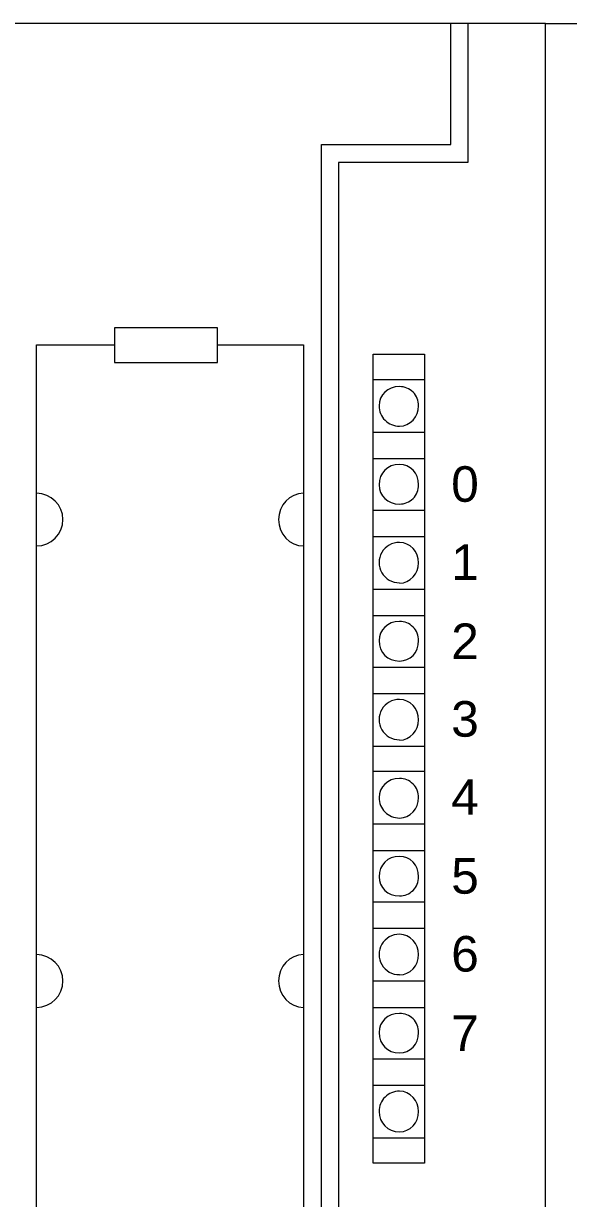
# Model space of a CAD drawing. Header units: millimetres. Extents: x -5035 to 14510, y -7775 to 12.
# Drawn here: x 1340.8 to 1370.5, y -1863.4 to -1799.5 of the extents above; entities that cross this region are included whole.
import ezdxf

# ---------------------------------------------------------------- set-up
doc = ezdxf.new("R2010")
doc.units = ezdxf.units.MM
doc.layers.add('eProC - L2', color=41, linetype='Continuous', lineweight=20)
doc.styles.get("Standard").update_dxf_attribs({"font": 'arial.ttf'})

msp = doc.modelspace()

# ---------------------------------------------------------------- linework, layer by layer
at = {"layer": 'eProC - L2', "lineweight": 9}
for p, q in [((1369.242, -1799.457), (1169.233, -1799.457)), ((1369.242, -1924.457), (1369.242, -1799.457))]:
    msp.add_line(p, q, dxfattribs=at)
at = {"layer": 'eProC - L2', "lineweight": 13}
for p, q in [((1369.242, -1799.457), (1327.924, -1799.457)), ((1364.092, -1806.039), (1364.092, -1799.457)), ((1365.005, -1799.457), (1365.005, -1807.016)), ((1369.242, -1924.457), (1369.242, -1799.457)), ((1357.055, -1917.809), (1357.055, -1806.039)), ((1357.055, -1806.039), (1364.092, -1806.039)), ((1365.005, -1807.016), (1357.968, -1807.016)), ((1357.968, -1807.016), (1357.968, -1916.897)), ((1351.385, -1816.01), (1345.78, -1816.01)), ((1345.78, -1816.01), (1345.78, -1817.9)), ((1351.385, -1817.9), (1351.385, -1816.01)), ((1341.545, -1910.25), (1341.545, -1816.923)), ((1341.545, -1816.923), (1345.78, -1816.923)), ((1351.385, -1816.923), (1356.077, -1816.923)), ((1356.077, -1816.923), (1356.077, -1910.25)), ((1345.78, -1817.9), (1351.385, -1817.9)), ((1359.857, -1861.435), (1359.857, -1817.444)), ((1359.857, -1817.444), (1362.659, -1817.444)), ((1362.659, -1817.444), (1362.659, -1861.435)), ((1359.857, -1818.812), (1362.659, -1818.812)), ((1359.857, -1821.68), (1362.659, -1821.68)), ((1359.857, -1823.114), (1362.659, -1823.114)), ((1359.857, -1825.916), (1362.659, -1825.916)), ((1359.857, -1827.35), (1362.659, -1827.35)), ((1359.857, -1830.218), (1362.659, -1830.218)), ((1359.857, -1831.651), (1362.659, -1831.651)), ((1359.857, -1834.454), (1362.659, -1834.454)), ((1359.857, -1835.888), (1362.659, -1835.888)), ((1359.857, -1838.755), (1362.659, -1838.755)), ((1359.857, -1840.124), (1362.659, -1840.124)), ((1359.857, -1842.991), (1362.659, -1842.991)), ((1359.857, -1844.425), (1362.659, -1844.425)), ((1359.857, -1847.228), (1362.659, -1847.228)), ((1359.857, -1848.661), (1362.659, -1848.661)), ((1359.857, -1851.528), (1362.659, -1851.528)), ((1359.857, -1852.963), (1362.659, -1852.963)), ((1359.857, -1855.765), (1362.659, -1855.765)), ((1359.857, -1857.198), (1362.659, -1857.198)), ((1359.857, -1860.066), (1362.659, -1860.066)), ((1362.659, -1861.435), (1359.857, -1861.435))]:
    msp.add_line(p, q, dxfattribs=at)
at = {"layer": 'eProC - L2', "linetype": 'Continuous'}
for p, q in [((1369.242, -1799.457), (1409.242, -1799.457)), ((1370.242, -1799.457), (1370.242, -1799.462)), ((1369.242, -1924.457), (1369.242, -1803.523))]:
    msp.add_line(p, q, dxfattribs=at)
at = {"layer": 'eProC - L2', "lineweight": 13}
for centre, radius, start, end in [((1361.303, -1820.234), 1.03, 359.29032, 90.73046), ((1361.28, -1820.256), 1.098, 179.50259, 270.55154), ((1341.532, -1826.45), 1.446, 0.49987, 89.49346), ((1361.303, -1824.561), 1.03, 269.26954, 0.70968), ((1341.532, -1826.425), 1.446, 270.511, 359.51711), ((1361.28, -1828.774), 1.098, 89.44846, 270.55154), ((1361.303, -1833.007), 1.03, 359.29032, 90.73046), ((1361.28, -1837.312), 1.098, 89.44846, 270.534), ((1361.303, -1841.545), 1.03, 359.29032, 90.73046), ((1361.28, -1841.567), 1.098, 179.50259, 270.55154), ((1361.303, -1845.872), 1.03, 269.26954, 0.70968), ((1361.28, -1850.086), 1.099, 89.466, 270.58949), ((1341.532, -1851.541), 1.446, 0.50996, 89.5048), ((1341.532, -1851.517), 1.446, 270.52003, 359.53486), ((1361.303, -1854.319), 1.03, 359.26372, 90.73496), ((1361.28, -1858.623), 1.098, 89.45853, 180.47346)]:
    msp.add_arc(centre, radius, start, end, dxfattribs=at)
for points in [[(1361.29, -1819.204), (1360.637, -1819.204), (1360.181, -1819.66), (1360.181, -1820.246)], [(1361.29, -1821.354), (1361.876, -1821.354), (1362.333, -1820.833), (1362.333, -1820.246)], [(1361.29, -1823.44), (1360.637, -1823.44), (1360.181, -1823.896), (1360.181, -1824.548)], [(1362.333, -1824.548), (1362.333, -1823.896), (1361.876, -1823.44), (1361.29, -1823.44)], [(1356.077, -1825.004), (1355.296, -1825.004), (1354.708, -1825.656), (1354.708, -1826.438)], [(1360.181, -1824.548), (1360.181, -1825.135), (1360.637, -1825.591), (1361.29, -1825.591)], [(1354.708, -1826.438), (1354.708, -1827.22), (1355.296, -1827.871), (1356.077, -1827.871)], [(1362.333, -1828.784), (1362.333, -1828.197), (1361.876, -1827.676), (1361.29, -1827.676)], [(1361.29, -1829.892), (1361.876, -1829.892), (1362.333, -1829.371), (1362.333, -1828.784)], [(1361.29, -1831.977), (1360.637, -1831.977), (1360.181, -1832.433), (1360.181, -1833.02)], [(1360.181, -1833.02), (1360.181, -1833.672), (1360.637, -1834.128), (1361.29, -1834.128)], [(1361.29, -1834.128), (1361.876, -1834.128), (1362.333, -1833.672), (1362.333, -1833.02)], [(1362.333, -1837.321), (1362.333, -1836.735), (1361.876, -1836.214), (1361.29, -1836.214)], [(1361.29, -1838.43), (1361.876, -1838.43), (1362.333, -1837.908), (1362.333, -1837.321)], [(1361.29, -1840.515), (1360.637, -1840.515), (1360.181, -1840.971), (1360.181, -1841.558)], [(1361.29, -1842.666), (1361.876, -1842.666), (1362.333, -1842.144), (1362.333, -1841.558)], [(1361.29, -1844.751), (1360.637, -1844.751), (1360.181, -1845.207), (1360.181, -1845.859)], [(1362.333, -1845.859), (1362.333, -1845.207), (1361.876, -1844.751), (1361.29, -1844.751)], [(1360.181, -1845.859), (1360.181, -1846.445), (1360.637, -1846.902), (1361.29, -1846.902)], [(1362.333, -1850.095), (1362.333, -1849.509), (1361.876, -1848.987), (1361.29, -1848.987)], [(1356.077, -1850.095), (1355.296, -1850.095), (1354.708, -1850.747), (1354.708, -1851.528)], [(1361.29, -1851.202), (1361.876, -1851.202), (1362.333, -1850.682), (1362.333, -1850.095)], [(1354.708, -1851.528), (1354.708, -1852.311), (1355.296, -1852.963), (1356.077, -1852.963)], [(1361.29, -1853.289), (1360.637, -1853.289), (1360.181, -1853.745), (1360.181, -1854.332)], [(1360.181, -1854.332), (1360.181, -1854.983), (1360.637, -1855.439), (1361.29, -1855.439)], [(1361.29, -1855.439), (1361.876, -1855.439), (1362.333, -1854.983), (1362.333, -1854.332)], [(1362.333, -1858.632), (1362.333, -1858.046), (1361.876, -1857.524), (1361.29, -1857.524)], [(1360.181, -1858.632), (1360.181, -1859.219), (1360.637, -1859.741), (1361.29, -1859.741)], [(1361.29, -1859.741), (1361.876, -1859.741), (1362.333, -1859.219), (1362.333, -1858.632)]]:
    msp.add_open_spline(points, degree=3, dxfattribs=at)

# ---------------------------------------------------------------- texts
at = {"layer": 'eProC - L2', "char_height": 1.935, "attachment_point": 5}
for s, insert in [('0', (1364.859, -1824.515)), ('1', (1364.859, -1828.751)), ('2', (1364.859, -1833.053)), ('3', (1364.859, -1837.289)), ('4', (1364.859, -1841.525)), ('5', (1364.859, -1845.827)), ('6', (1364.859, -1850.063)), ('7', (1364.859, -1854.364))]:
    msp.add_mtext_dynamic_manual_height_columns(s, width=8.56033, gutter_width=12.093, heights=[0], dxfattribs=dict(at, insert=insert))

doc.saveas('drawing.dxf')
